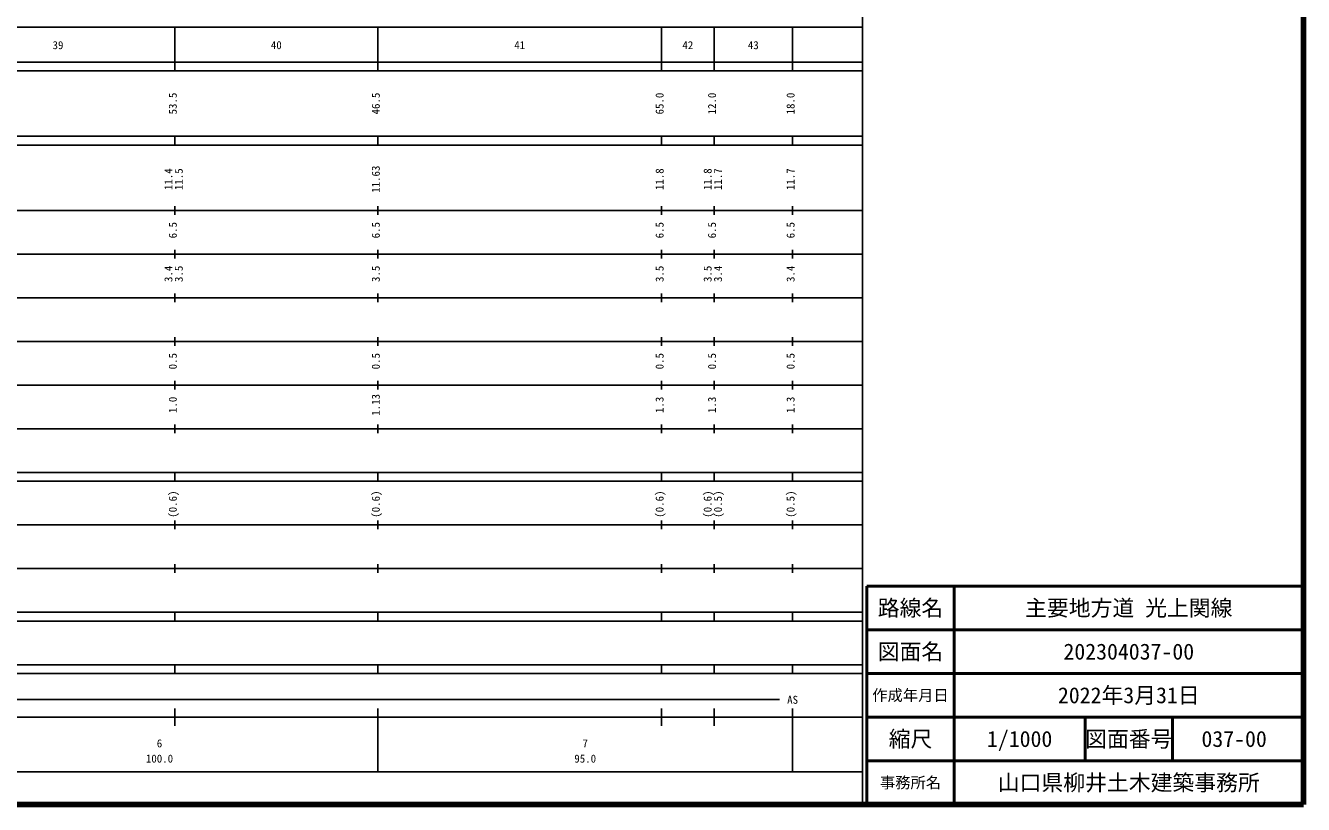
# Model space of a CAD drawing. Units: millimetres on the paper, enlarged 1000 times. Extents: x 40000 to 680000, y 20000 to 380000.
# Drawn here: x 387320 to 680000, y 20000 to 198357 of the extents above; entities that cross this region are included whole.
import ezdxf
from ezdxf.enums import TextEntityAlignment as Align

# ---------------------------------------------------------------- set-up
doc = ezdxf.new("R2010")
doc.units = ezdxf.units.MM
doc.header["$LTSCALE"] = 1000
for name, color, linetype, lineweight in [('M-TTL', 2, 'Continuous', 140), ('M-TTL-BAND', 7, 'Continuous', 25), ('M-TTL-FRAM', 2, 'Continuous', 50), ('M-TTL-LINE', 7, 'Continuous', 50)]:
    doc.layers.add(name, color=color, linetype=linetype, lineweight=lineweight)
doc.layers.add('M-TTL-TXT', color=7, linetype='Continuous')
doc.styles.add('ＭＳ ゴシック', font='')
doc.styles.get('ＭＳ ゴシック').set_extended_font_data('MS Gothic')

msp = doc.modelspace()

# ---------------------------------------------------------------- linework, layer by layer
at = {"layer": 'M-TTL'}
for p, q in [((680000, 20000), (680000, 380000)), ((40000, 20000), (680000, 20000))]:
    msp.add_line(p, q, dxfattribs=at)
at = {"layer": 'M-TTL-BAND'}
for p, q in [((579000, 20000), (579000, 370000)), ((68000, 198000), (579000, 198000)), ((421500, 188000), (421500, 198000)), ((468000, 188000), (468000, 198000)), ((533000, 188000), (533000, 198000)), ((545000, 188000), (545000, 198000)), ((563000, 188000), (563000, 198000)), ((40000, 190000), (579000, 190000)), ((40000, 188000), (579000, 188000)), ((40000, 173000), (579000, 173000)), ((421500, 171000), (421500, 173000)), ((468000, 171000), (468000, 173000)), ((533000, 171000), (533000, 173000)), ((545000, 171000), (545000, 173000)), ((563000, 171000), (563000, 173000)), ((40000, 171000), (579000, 171000)), ((40000, 156000), (579000, 156000)), ((421500, 155000), (421500, 157000)), ((468000, 155000), (468000, 157000)), ((533000, 155000), (533000, 157000)), ((545000, 155000), (545000, 157000)), ((563000, 155000), (563000, 157000)), ((421500, 145000), (421500, 147000)), ((468000, 145000), (468000, 147000)), ((533000, 145000), (533000, 147000)), ((545000, 145000), (545000, 147000)), ((563000, 145000), (563000, 147000)), ((46000, 146000), (579000, 146000)), ((52000, 136000), (579000, 136000)), ((421500, 135000), (421500, 137000)), ((468000, 135000), (468000, 137000)), ((533000, 135000), (533000, 137000)), ((545000, 135000), (545000, 137000)), ((563000, 135000), (563000, 137000)), ((46000, 126000), (579000, 126000)), ((421500, 125000), (421500, 127000)), ((468000, 125000), (468000, 127000)), ((533000, 125000), (533000, 127000)), ((545000, 125000), (545000, 127000)), ((563000, 125000), (563000, 127000)), ((52000, 116000), (579000, 116000)), ((421500, 115000), (421500, 117000)), ((468000, 115000), (468000, 117000)), ((533000, 115000), (533000, 117000)), ((545000, 115000), (545000, 117000)), ((563000, 115000), (563000, 117000)), ((46000, 106000), (579000, 106000)), ((421500, 105000), (421500, 107000)), ((468000, 105000), (468000, 107000)), ((533000, 105000), (533000, 107000)), ((545000, 105000), (545000, 107000)), ((563000, 105000), (563000, 107000)), ((40000, 96000), (579000, 96000)), ((40000, 94000), (579000, 94000)), ((421500, 94000), (421500, 96000)), ((468000, 94000), (468000, 96000)), ((533000, 94000), (533000, 96000)), ((545000, 94000), (545000, 96000)), ((563000, 94000), (563000, 96000)), ((421500, 83000), (421500, 85000)), ((468000, 83000), (468000, 85000)), ((533000, 83000), (533000, 85000)), ((545000, 83000), (545000, 85000)), ((563000, 83000), (563000, 85000)), ((49000, 84000), (579000, 84000)), ((40000, 74000), (579000, 74000)), ((421500, 73000), (421500, 75000)), ((468000, 73000), (468000, 75000)), ((533000, 73000), (533000, 75000)), ((545000, 73000), (545000, 75000)), ((563000, 73000), (563000, 75000)), ((40000, 64000), (579000, 64000)), ((40000, 62000), (579000, 62000)), ((421500, 62000), (421500, 64000)), ((468000, 62000), (468000, 64000)), ((533000, 62000), (533000, 64000)), ((545000, 62000), (545000, 64000)), ((563000, 62000), (563000, 64000)), ((40000, 52000), (579000, 52000)), ((40000, 50000), (579000, 50000)), ((421500, 50000), (421500, 52000)), ((468000, 50000), (468000, 52000)), ((533000, 50000), (533000, 52000)), ((545000, 50000), (545000, 52000)), ((563000, 50000), (563000, 52000)), ((71000, 44000), (560000, 44000)), ((421500, 38000), (421500, 42000)), ((468000, 27500), (468000, 42000)), ((533000, 38000), (533000, 42000)), ((545000, 38000), (545000, 42000)), ((563000, 27500), (563000, 42000)), ((40000, 40000), (579000, 40000)), ((68000, 27500), (579000, 27500))]:
    msp.add_line(p, q, dxfattribs=at)
at = {"layer": 'M-TTL-FRAM'}
for p, q in [((680000, 70000), (580000, 70000)), ((580000, 70000), (580000, 20000))]:
    msp.add_line(p, q, dxfattribs=at)
at = {"layer": 'M-TTL-LINE'}
for p, q in [((600000, 70000), (600000, 20000)), ((680000, 60000), (580000, 60000)), ((680000, 50000), (580000, 50000)), ((680000, 40000), (580000, 40000)), ((630000, 40000), (630000, 30000)), ((650000, 40000), (650000, 30000)), ((680000, 30000), (580000, 30000))]:
    msp.add_line(p, q, dxfattribs=at)

# ---------------------------------------------------------------- texts
at = {"layer": 'M-TTL-BAND', "style": 'ＭＳ ゴシック'}
for s, p in [('39', (394750, 192405)), ('40', (444750, 192405)), ('41', (500500, 192405)), ('42', (539000, 192405)), ('43', (554000, 192405)), ('AS', (563000, 42500)), ('6', (418000, 32523)), ('7', (515500, 32523)), ('100.0', (418000, 29033)), ('95.0', (515500, 29033))]:
    msp.add_text(s, height=1833, dxfattribs=at).set_placement(p, align=Align.BOTTOM_CENTER)
for s, p in [('53.5', (422500, 180500)), ('46.5', (469000, 180500)), ('65.0', (534000, 180500)), ('12.0', (546000, 180500)), ('18.0', (564000, 180500)), ('11.4', (421500, 163174)), ('11.5', (423870, 163174)), ('11.63', (469000, 163174)), ('11.8', (534000, 163174)), ('11.8', (545000, 163174)), ('11.7', (547370, 163174)), ('11.7', (564000, 163174)), ('6.5', (422500, 151500)), ('6.5', (469000, 151500)), ('6.5', (534000, 151500)), ('6.5', (546000, 151500)), ('6.5', (564000, 151500)), ('3.4', (421500, 141500)), ('3.5', (423870, 141500)), ('3.5', (469000, 141500)), ('3.5', (534000, 141500)), ('3.5', (545000, 141500)), ('3.4', (547370, 141500)), ('3.4', (564000, 141500)), ('0.5', (422500, 121500)), ('0.5', (469000, 121500)), ('0.5', (534000, 121500)), ('0.5', (546000, 121500)), ('0.5', (564000, 121500)), ('1.0', (422500, 111500)), ('1.13', (469000, 111500)), ('1.3', (534000, 111500)), ('1.3', (546000, 111500)), ('1.3', (564000, 111500)), ('(0.6)', (422500, 88764)), ('(0.6)', (469000, 88764)), ('(0.6)', (534000, 88764)), ('(0.6)', (545000, 88764)), ('(0.5)', (547370, 88764)), ('(0.5)', (564000, 88764))]:
    msp.add_text(s, height=1833, rotation=90, dxfattribs=at).set_placement(p, align=Align.BOTTOM_CENTER)
at = {"layer": 'M-TTL-TXT', "style": 'ＭＳ ゴシック'}
for s, height, p in [('路線名', 3666, (590000, 65000)), ('路線名', 3666, (590000, 65000)), ('主要地方道 光上関線', 3666, (640000, 65000)), ('図面名', 3666, (590000, 55000)), ('図面名', 3666, (590000, 55000)), ('202304037-00', 3666, (640000, 55000)), ('2022年3月31日', 3666, (640000, 45000)), ('作成年月日', 2566, (590000, 45000)), ('作成年月日', 2566, (590000, 45000)), ('縮尺', 3666, (590000, 35000)), ('縮尺', 3666, (590000, 35000)), ('1/1000', 3666, (615000, 35000)), ('図面番号', 3666, (640000, 35000)), ('図面番号', 3666, (640000, 35000)), ('037-00', 3666, (664125, 35000)), ('事務所名', 2566, (590000, 25000)), ('事務所名', 2566, (590000, 25000)), ('山口県柳井土木建築事務所', 3666, (640000, 25000))]:
    msp.add_text(s, height=height, dxfattribs=at).set_placement(p, align=Align.MIDDLE_CENTER)

doc.saveas('drawing.dxf')
